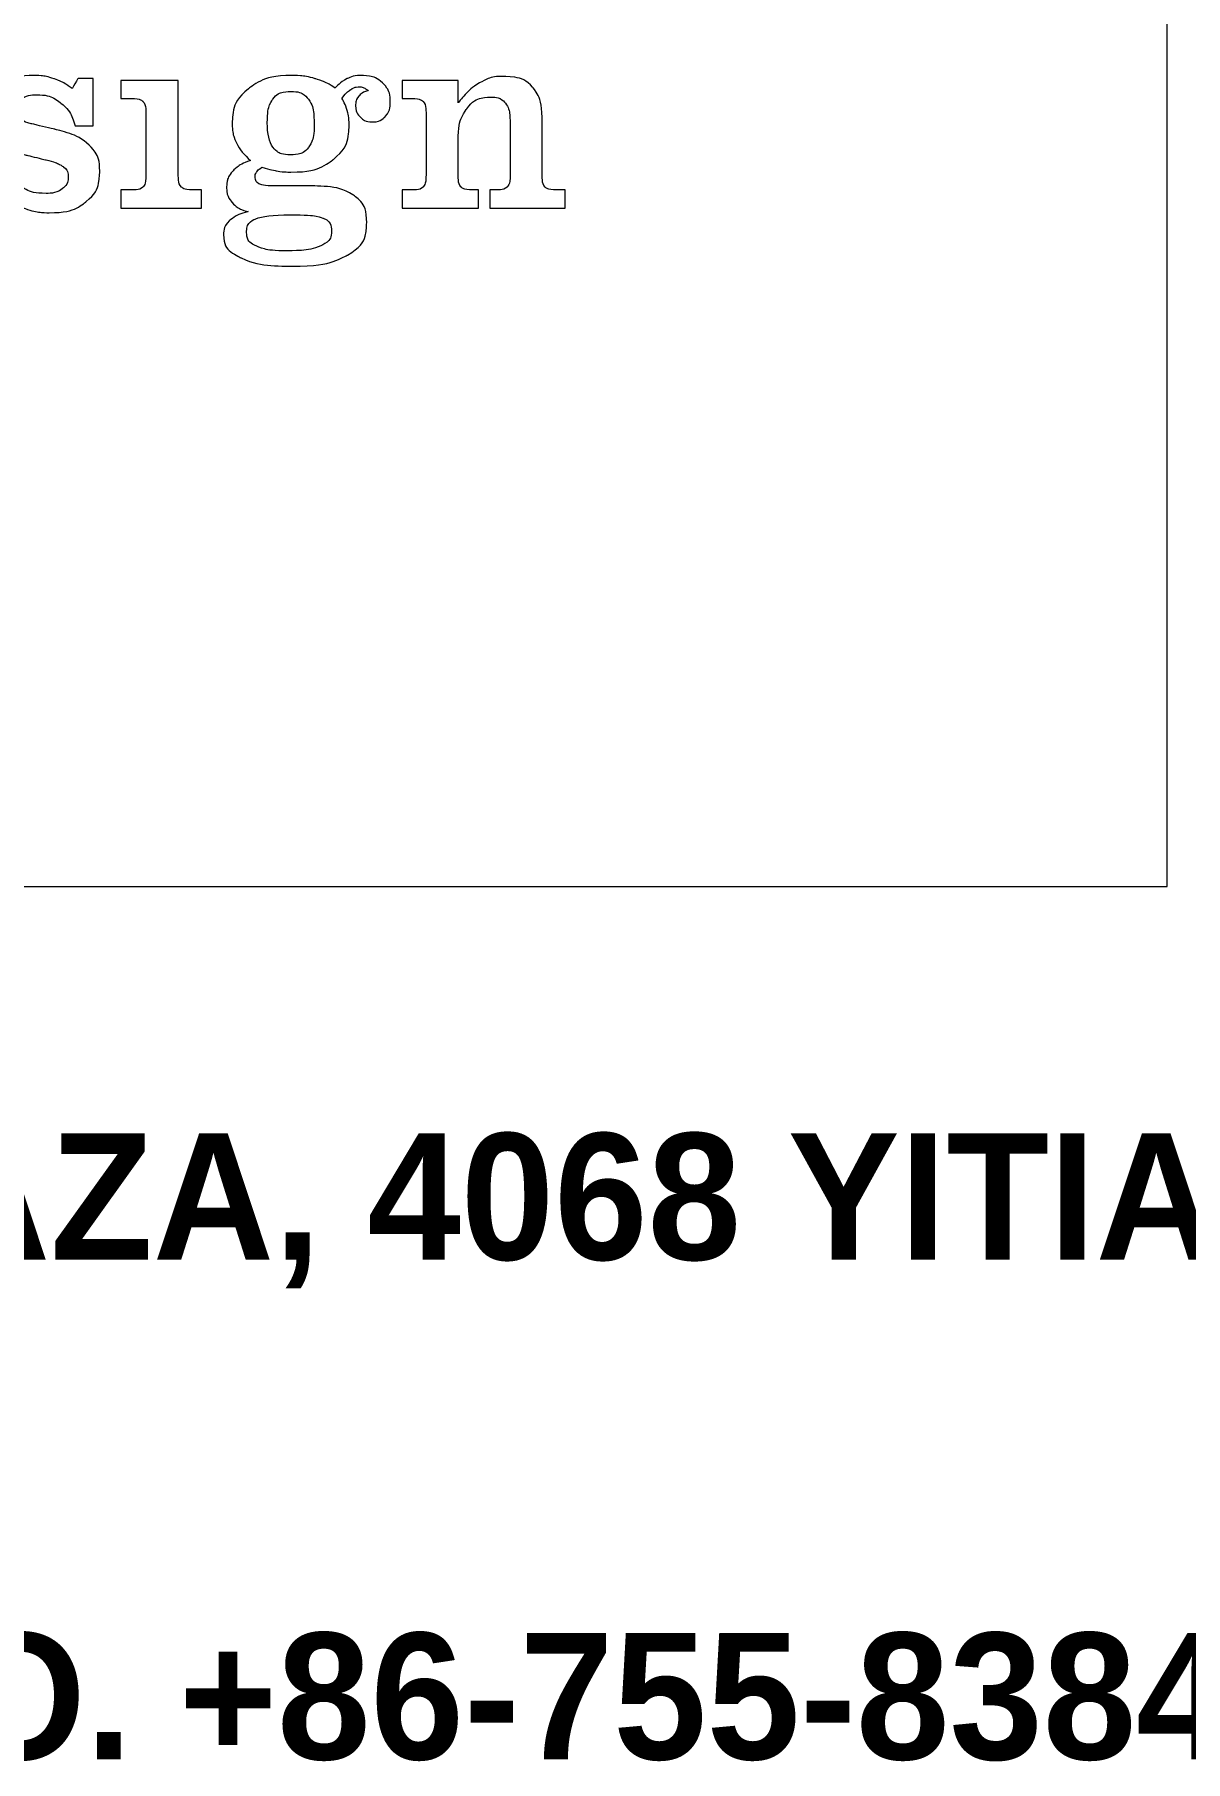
# Model space of a CAD drawing. Header units: millimetres. Extents: x 14385 to 129787, y 107826 to 186798.
# Drawn here: x 87390.63 to 87400.17, y 139097.93 to 139112.24 of the extents above; entities that cross this region are included whole.
import ezdxf

# ---------------------------------------------------------------- set-up
doc = ezdxf.new("R2010")
doc.units = ezdxf.units.MM
doc.header["$LTSCALE"] = 1000
doc.layers.add('TK', color=1, linetype='Continuous')
doc.styles.add('ADDRESS', font='arialbd.ttf', dxfattribs={"width": 0.95})

# ---------------------------------------------------------------- blocks, each defined once
blk = doc.blocks.new('fdas')
at = {"layer": 'TK', "lineweight": 5}
blk.add_lwpolyline([(1210.395, 1493.684), (1309.462, 1493.684), (1309.462, 1559.335), (1210.395, 1559.335), (1210.395, 1493.684)], close=True, dxfattribs=at)
for points, knots in [([(1281.721, 1509.563), (1281.721, 1509.563), (1281.721, 1510.786), (1281.721, 1510.786), (1281.721, 1510.786), (1281.721, 1510.786), (1282.176, 1510.786), (1282.176, 1510.786), (1282.176, 1510.786), (1282.236, 1510.513), (1282.349, 1510.305), (1282.52, 1510.16), (1282.52, 1510.16), (1282.692, 1510.016), (1282.907, 1509.944), (1283.166, 1509.944), (1283.166, 1509.944), (1283.323, 1509.944), (1283.45, 1509.979), (1283.545, 1510.05), (1283.545, 1510.05), (1283.64, 1510.121), (1283.688, 1510.217), (1283.688, 1510.337), (1283.688, 1510.337), (1283.688, 1510.432), (1283.65, 1510.509), (1283.573, 1510.567), (1283.573, 1510.567), (1283.495, 1510.627), (1283.361, 1510.681), (1283.166, 1510.73), (1283.166, 1510.73), (1283.166, 1510.73), (1282.705, 1510.842), (1282.705, 1510.842), (1282.705, 1510.842), (1282.382, 1510.923), (1282.144, 1511.039), (1281.988, 1511.19), (1281.988, 1511.19), (1281.832, 1511.342), (1281.755, 1511.535), (1281.755, 1511.768), (1281.755, 1511.768), (1281.755, 1512.048), (1281.859, 1512.276), (1282.068, 1512.449), (1282.068, 1512.449), (1282.276, 1512.623), (1282.552, 1512.709), (1282.893, 1512.709), (1282.893, 1512.709), (1283.055, 1512.709), (1283.208, 1512.684), (1283.355, 1512.633), (1283.355, 1512.633), (1283.5, 1512.582), (1283.641, 1512.506), (1283.779, 1512.403), (1283.779, 1512.403), (1283.779, 1512.403), (1283.916, 1512.639), (1283.916, 1512.639), (1283.916, 1512.639), (1283.916, 1512.639), (1284.271, 1512.639), (1284.271, 1512.639), (1284.271, 1512.639), (1284.271, 1512.639), (1284.271, 1511.529), (1284.271, 1511.529), (1284.271, 1511.529), (1284.271, 1511.529), (1283.849, 1511.529), (1283.849, 1511.529), (1283.849, 1511.529), (1283.787, 1511.759), (1283.675, 1511.937), (1283.515, 1512.064), (1283.515, 1512.064), (1283.356, 1512.193), (1283.164, 1512.257), (1282.941, 1512.257), (1282.941, 1512.257), (1282.794, 1512.257), (1282.678, 1512.225), (1282.594, 1512.163), (1282.594, 1512.163), (1282.51, 1512.099), (1282.467, 1512.013), (1282.467, 1511.901), (1282.467, 1511.901), (1282.467, 1511.82), (1282.495, 1511.754), (1282.552, 1511.701), (1282.552, 1511.701), (1282.609, 1511.649), (1282.698, 1511.608), (1282.817, 1511.579), (1282.817, 1511.579), (1282.817, 1511.579), (1283.381, 1511.446), (1283.381, 1511.446), (1283.381, 1511.446), (1283.746, 1511.357), (1284.011, 1511.235), (1284.177, 1511.077), (1284.177, 1511.077), (1284.343, 1510.921), (1284.426, 1510.715), (1284.426, 1510.464), (1284.426, 1510.464), (1284.426, 1510.162), (1284.32, 1509.925), (1284.11, 1509.751), (1284.11, 1509.751), (1283.899, 1509.578), (1283.61, 1509.491), (1283.238, 1509.491), (1283.238, 1509.491), (1283.055, 1509.491), (1282.885, 1509.518), (1282.729, 1509.57), (1282.729, 1509.57), (1282.573, 1509.623), (1282.411, 1509.709), (1282.246, 1509.829), (1282.246, 1509.829), (1282.246, 1509.829), (1282.134, 1509.563), (1282.134, 1509.563), (1282.134, 1509.563), (1282.134, 1509.563), (1281.721, 1509.563), (1281.721, 1509.563)], [0, 0, 0, 0, 0.029412, 0.029412, 0.029412, 0.044118, 0.058824, 0.058824, 0.058824, 0.073529, 0.088235, 0.088235, 0.088235, 0.102941, 0.117647, 0.117647, 0.117647, 0.132353, 0.147059, 0.147059, 0.147059, 0.161765, 0.176471, 0.176471, 0.176471, 0.191176, 0.205882, 0.205882, 0.205882, 0.220588, 0.235294, 0.235294, 0.235294, 0.25, 0.264706, 0.264706, 0.264706, 0.279412, 0.294118, 0.294118, 0.294118, 0.308824, 0.323529, 0.323529, 0.323529, 0.338235, 0.352941, 0.352941, 0.352941, 0.367647, 0.382353, 0.382353, 0.382353, 0.397059, 0.411765, 0.411765, 0.411765, 0.426471, 0.441176, 0.441176, 0.441176, 0.455882, 0.470588, 0.470588, 0.470588, 0.485294, 0.5, 0.5, 0.5, 0.514706, 0.529412, 0.529412, 0.529412, 0.544118, 0.558824, 0.558824, 0.558824, 0.573529, 0.588235, 0.588235, 0.588235, 0.602941, 0.617647, 0.617647, 0.617647, 0.632353, 0.647059, 0.647059, 0.647059, 0.661765, 0.676471, 0.676471, 0.676471, 0.691176, 0.705882, 0.705882, 0.705882, 0.720588, 0.735294, 0.735294, 0.735294, 0.75, 0.764706, 0.764706, 0.764706, 0.779412, 0.794118, 0.794118, 0.794118, 0.808824, 0.823529, 0.823529, 0.823529, 0.838235, 0.852941, 0.852941, 0.852941, 0.867647, 0.882353, 0.882353, 0.882353, 0.897059, 0.911765, 0.911765, 0.911765, 0.926471, 0.941176, 0.941176, 0.941176, 0.955882, 0.970588, 0.970588, 0.970588, 0.985294, 1, 1, 1, 1]), ([(1284.924, 1509.6), (1284.924, 1509.6), (1284.924, 1510.024), (1284.924, 1510.024), (1284.924, 1510.024), (1284.924, 1510.024), (1285.154, 1510.024), (1285.154, 1510.024), (1285.154, 1510.024), (1285.296, 1510.024), (1285.39, 1510.046), (1285.438, 1510.092), (1285.438, 1510.092), (1285.486, 1510.137), (1285.51, 1510.242), (1285.51, 1510.404), (1285.51, 1510.404), (1285.51, 1510.404), (1285.51, 1511.789), (1285.51, 1511.789), (1285.51, 1511.789), (1285.51, 1511.953), (1285.486, 1512.057), (1285.438, 1512.101), (1285.438, 1512.101), (1285.39, 1512.146), (1285.296, 1512.168), (1285.154, 1512.168), (1285.154, 1512.168), (1285.154, 1512.168), (1284.924, 1512.168), (1284.924, 1512.168), (1284.924, 1512.168), (1284.924, 1512.168), (1284.924, 1512.595), (1284.924, 1512.595), (1284.924, 1512.595), (1284.924, 1512.595), (1286.268, 1512.595), (1286.268, 1512.595), (1286.268, 1512.595), (1286.268, 1512.595), (1286.268, 1510.404), (1286.268, 1510.404), (1286.268, 1510.404), (1286.268, 1510.244), (1286.292, 1510.14), (1286.34, 1510.094), (1286.34, 1510.094), (1286.387, 1510.047), (1286.483, 1510.024), (1286.626, 1510.024), (1286.626, 1510.024), (1286.626, 1510.024), (1286.814, 1510.024), (1286.814, 1510.024), (1286.814, 1510.024), (1286.814, 1510.024), (1286.814, 1509.6), (1286.814, 1509.6), (1286.814, 1509.6), (1286.814, 1509.6), (1284.924, 1509.6), (1284.924, 1509.6)], [0, 0, 0, 0, 0.0625, 0.0625, 0.0625, 0.09375, 0.125, 0.125, 0.125, 0.15625, 0.1875, 0.1875, 0.1875, 0.21875, 0.25, 0.25, 0.25, 0.28125, 0.3125, 0.3125, 0.3125, 0.34375, 0.375, 0.375, 0.375, 0.40625, 0.4375, 0.4375, 0.4375, 0.46875, 0.5, 0.5, 0.5, 0.53125, 0.5625, 0.5625, 0.5625, 0.59375, 0.625, 0.625, 0.625, 0.65625, 0.6875, 0.6875, 0.6875, 0.71875, 0.75, 0.75, 0.75, 0.78125, 0.8125, 0.8125, 0.8125, 0.84375, 0.875, 0.875, 0.875, 0.90625, 0.9375, 0.9375, 0.9375, 0.96875, 1, 1, 1, 1]), ([(1287.959, 1510.717), (1287.814, 1510.844), (1287.706, 1510.979), (1287.638, 1511.118), (1287.638, 1511.118), (1287.568, 1511.259), (1287.534, 1511.411), (1287.534, 1511.574), (1287.534, 1511.574), (1287.534, 1511.919), (1287.661, 1512.194), (1287.917, 1512.4), (1287.917, 1512.4), (1288.171, 1512.606), (1288.514, 1512.709), (1288.945, 1512.709), (1288.945, 1512.709), (1289.136, 1512.709), (1289.315, 1512.685), (1289.483, 1512.635), (1289.483, 1512.635), (1289.651, 1512.586), (1289.805, 1512.513), (1289.947, 1512.416), (1289.947, 1512.416), (1290.039, 1512.514), (1290.133, 1512.588), (1290.231, 1512.636), (1290.231, 1512.636), (1290.33, 1512.685), (1290.436, 1512.709), (1290.551, 1512.709), (1290.551, 1512.709), (1290.766, 1512.709), (1290.935, 1512.652), (1291.057, 1512.539), (1291.057, 1512.539), (1291.179, 1512.426), (1291.241, 1512.271), (1291.241, 1512.075), (1291.241, 1512.075), (1291.241, 1511.943), (1291.202, 1511.834), (1291.125, 1511.749), (1291.125, 1511.749), (1291.048, 1511.665), (1290.95, 1511.622), (1290.831, 1511.622), (1290.831, 1511.622), (1290.713, 1511.622), (1290.617, 1511.658), (1290.541, 1511.731), (1290.541, 1511.731), (1290.465, 1511.803), (1290.427, 1511.894), (1290.427, 1512.003), (1290.427, 1512.003), (1290.427, 1512.092), (1290.452, 1512.166), (1290.503, 1512.225), (1290.503, 1512.225), (1290.553, 1512.284), (1290.627, 1512.327), (1290.724, 1512.353), (1290.724, 1512.353), (1290.688, 1512.383), (1290.653, 1512.405), (1290.619, 1512.42), (1290.619, 1512.42), (1290.584, 1512.435), (1290.548, 1512.443), (1290.512, 1512.443), (1290.512, 1512.443), (1290.442, 1512.443), (1290.372, 1512.421), (1290.305, 1512.375), (1290.305, 1512.375), (1290.237, 1512.33), (1290.171, 1512.262), (1290.109, 1512.174), (1290.109, 1512.174), (1290.165, 1512.071), (1290.207, 1511.967), (1290.234, 1511.865), (1290.234, 1511.865), (1290.262, 1511.761), (1290.276, 1511.654), (1290.276, 1511.542), (1290.276, 1511.542), (1290.276, 1511.208), (1290.152, 1510.941), (1289.907, 1510.743), (1289.907, 1510.743), (1289.661, 1510.543), (1289.329, 1510.444), (1288.909, 1510.444), (1288.909, 1510.444), (1288.8, 1510.444), (1288.688, 1510.453), (1288.574, 1510.473), (1288.574, 1510.473), (1288.459, 1510.492), (1288.343, 1510.521), (1288.226, 1510.558), (1288.226, 1510.558), (1288.176, 1510.523), (1288.137, 1510.487), (1288.11, 1510.45), (1288.11, 1510.45), (1288.082, 1510.413), (1288.069, 1510.377), (1288.069, 1510.344), (1288.069, 1510.344), (1288.069, 1510.264), (1288.099, 1510.207), (1288.16, 1510.172), (1288.16, 1510.172), (1288.22, 1510.138), (1288.326, 1510.121), (1288.475, 1510.121), (1288.475, 1510.121), (1288.475, 1510.121), (1289.326, 1510.121), (1289.326, 1510.121), (1289.326, 1510.121), (1289.799, 1510.121), (1290.144, 1510.051), (1290.362, 1509.912), (1290.362, 1509.912), (1290.579, 1509.772), (1290.688, 1509.552), (1290.688, 1509.25), (1290.688, 1509.25), (1290.688, 1508.922), (1290.537, 1508.671), (1290.234, 1508.497), (1290.234, 1508.497), (1289.932, 1508.324), (1289.497, 1508.237), (1288.928, 1508.237), (1288.928, 1508.237), (1288.412, 1508.237), (1288.017, 1508.302), (1287.743, 1508.43), (1287.743, 1508.43), (1287.468, 1508.557), (1287.331, 1508.741), (1287.331, 1508.977), (1287.331, 1508.977), (1287.331, 1509.108), (1287.378, 1509.217), (1287.472, 1509.305), (1287.472, 1509.305), (1287.566, 1509.393), (1287.711, 1509.464), (1287.907, 1509.516), (1287.907, 1509.516), (1287.745, 1509.558), (1287.621, 1509.629), (1287.534, 1509.728), (1287.534, 1509.728), (1287.447, 1509.827), (1287.403, 1509.948), (1287.403, 1510.09), (1287.403, 1510.09), (1287.403, 1510.233), (1287.45, 1510.356), (1287.544, 1510.461), (1287.544, 1510.461), (1287.637, 1510.565), (1287.774, 1510.65), (1287.959, 1510.717)], [0, 0, 0, 0, 0.023256, 0.023256, 0.023256, 0.034884, 0.046512, 0.046512, 0.046512, 0.05814, 0.069767, 0.069767, 0.069767, 0.081395, 0.093023, 0.093023, 0.093023, 0.104651, 0.116279, 0.116279, 0.116279, 0.127907, 0.139535, 0.139535, 0.139535, 0.151163, 0.162791, 0.162791, 0.162791, 0.174419, 0.186047, 0.186047, 0.186047, 0.197674, 0.209302, 0.209302, 0.209302, 0.22093, 0.232558, 0.232558, 0.232558, 0.244186, 0.255814, 0.255814, 0.255814, 0.267442, 0.27907, 0.27907, 0.27907, 0.290698, 0.302326, 0.302326, 0.302326, 0.313953, 0.325581, 0.325581, 0.325581, 0.337209, 0.348837, 0.348837, 0.348837, 0.360465, 0.372093, 0.372093, 0.372093, 0.383721, 0.395349, 0.395349, 0.395349, 0.406977, 0.418605, 0.418605, 0.418605, 0.430233, 0.44186, 0.44186, 0.44186, 0.453488, 0.465116, 0.465116, 0.465116, 0.476744, 0.488372, 0.488372, 0.488372, 0.5, 0.511628, 0.511628, 0.511628, 0.523256, 0.534884, 0.534884, 0.534884, 0.546512, 0.55814, 0.55814, 0.55814, 0.569767, 0.581395, 0.581395, 0.581395, 0.593023, 0.604651, 0.604651, 0.604651, 0.616279, 0.627907, 0.627907, 0.627907, 0.639535, 0.651163, 0.651163, 0.651163, 0.662791, 0.674419, 0.674419, 0.674419, 0.686047, 0.697674, 0.697674, 0.697674, 0.709302, 0.72093, 0.72093, 0.72093, 0.732558, 0.744186, 0.744186, 0.744186, 0.755814, 0.767442, 0.767442, 0.767442, 0.77907, 0.790698, 0.790698, 0.790698, 0.802326, 0.813953, 0.813953, 0.813953, 0.825581, 0.837209, 0.837209, 0.837209, 0.848837, 0.860465, 0.860465, 0.860465, 0.872093, 0.883721, 0.883721, 0.883721, 0.895349, 0.906977, 0.906977, 0.906977, 0.918605, 0.930233, 0.930233, 0.930233, 0.94186, 0.953488, 0.953488, 0.953488, 0.965116, 0.976744, 0.976744, 0.976744, 0.988372, 1, 1, 1, 1]), ([(1291.521, 1509.6), (1291.521, 1509.6), (1291.521, 1510.024), (1291.521, 1510.024), (1291.521, 1510.024), (1291.521, 1510.024), (1291.728, 1510.024), (1291.728, 1510.024), (1291.728, 1510.024), (1291.869, 1510.024), (1291.964, 1510.046), (1292.01, 1510.092), (1292.01, 1510.092), (1292.057, 1510.137), (1292.08, 1510.242), (1292.08, 1510.404), (1292.08, 1510.404), (1292.08, 1510.404), (1292.08, 1511.789), (1292.08, 1511.789), (1292.08, 1511.789), (1292.08, 1511.953), (1292.057, 1512.057), (1292.01, 1512.101), (1292.01, 1512.101), (1291.964, 1512.146), (1291.869, 1512.168), (1291.728, 1512.168), (1291.728, 1512.168), (1291.728, 1512.168), (1291.521, 1512.168), (1291.521, 1512.168), (1291.521, 1512.168), (1291.521, 1512.168), (1291.521, 1512.595), (1291.521, 1512.595), (1291.521, 1512.595), (1291.521, 1512.595), (1292.833, 1512.595), (1292.833, 1512.595), (1292.833, 1512.595), (1292.833, 1512.595), (1292.833, 1512.069), (1292.833, 1512.069), (1292.833, 1512.069), (1292.995, 1512.275), (1293.161, 1512.43), (1293.332, 1512.534), (1293.332, 1512.534), (1293.503, 1512.636), (1293.676, 1512.688), (1293.853, 1512.688), (1293.853, 1512.688), (1294.19, 1512.688), (1294.434, 1512.604), (1294.581, 1512.434), (1294.581, 1512.434), (1294.729, 1512.265), (1294.803, 1511.982), (1294.803, 1511.586), (1294.803, 1511.586), (1294.803, 1511.586), (1294.803, 1510.404), (1294.803, 1510.404), (1294.803, 1510.404), (1294.803, 1510.242), (1294.826, 1510.137), (1294.874, 1510.092), (1294.874, 1510.092), (1294.922, 1510.046), (1295.016, 1510.024), (1295.158, 1510.024), (1295.158, 1510.024), (1295.158, 1510.024), (1295.341, 1510.024), (1295.341, 1510.024), (1295.341, 1510.024), (1295.341, 1510.024), (1295.341, 1509.6), (1295.341, 1509.6), (1295.341, 1509.6), (1295.341, 1509.6), (1293.573, 1509.6), (1293.573, 1509.6), (1293.573, 1509.6), (1293.573, 1509.6), (1293.573, 1510.024), (1293.573, 1510.024), (1293.573, 1510.024), (1293.573, 1510.024), (1293.697, 1510.024), (1293.697, 1510.024), (1293.697, 1510.024), (1293.839, 1510.024), (1293.933, 1510.046), (1293.981, 1510.092), (1293.981, 1510.092), (1294.029, 1510.137), (1294.053, 1510.242), (1294.053, 1510.404), (1294.053, 1510.404), (1294.053, 1510.404), (1294.053, 1511.586), (1294.053, 1511.586), (1294.053, 1511.586), (1294.053, 1511.806), (1294.016, 1511.964), (1293.945, 1512.059), (1293.945, 1512.059), (1293.873, 1512.154), (1293.755, 1512.202), (1293.592, 1512.202), (1293.592, 1512.202), (1293.357, 1512.202), (1293.172, 1512.111), (1293.036, 1511.929), (1293.036, 1511.929), (1292.901, 1511.747), (1292.833, 1511.498), (1292.833, 1511.179), (1292.833, 1511.179), (1292.833, 1511.179), (1292.833, 1510.404), (1292.833, 1510.404), (1292.833, 1510.404), (1292.833, 1510.242), (1292.857, 1510.137), (1292.904, 1510.092), (1292.904, 1510.092), (1292.952, 1510.046), (1293.046, 1510.024), (1293.188, 1510.024), (1293.188, 1510.024), (1293.188, 1510.024), (1293.313, 1510.024), (1293.313, 1510.024), (1293.313, 1510.024), (1293.313, 1510.024), (1293.313, 1509.6), (1293.313, 1509.6), (1293.313, 1509.6), (1293.313, 1509.6), (1291.521, 1509.6), (1291.521, 1509.6)], [0, 0, 0, 0, 0.027778, 0.027778, 0.027778, 0.041667, 0.055556, 0.055556, 0.055556, 0.069444, 0.083333, 0.083333, 0.083333, 0.097222, 0.111111, 0.111111, 0.111111, 0.125, 0.138889, 0.138889, 0.138889, 0.152778, 0.166667, 0.166667, 0.166667, 0.180556, 0.194444, 0.194444, 0.194444, 0.208333, 0.222222, 0.222222, 0.222222, 0.236111, 0.25, 0.25, 0.25, 0.263889, 0.277778, 0.277778, 0.277778, 0.291667, 0.305556, 0.305556, 0.305556, 0.319444, 0.333333, 0.333333, 0.333333, 0.347222, 0.361111, 0.361111, 0.361111, 0.375, 0.388889, 0.388889, 0.388889, 0.402778, 0.416667, 0.416667, 0.416667, 0.430556, 0.444444, 0.444444, 0.444444, 0.458333, 0.472222, 0.472222, 0.472222, 0.486111, 0.5, 0.5, 0.5, 0.513889, 0.527778, 0.527778, 0.527778, 0.541667, 0.555556, 0.555556, 0.555556, 0.569444, 0.583333, 0.583333, 0.583333, 0.597222, 0.611111, 0.611111, 0.611111, 0.625, 0.638889, 0.638889, 0.638889, 0.652778, 0.666667, 0.666667, 0.666667, 0.680556, 0.694444, 0.694444, 0.694444, 0.708333, 0.722222, 0.722222, 0.722222, 0.736111, 0.75, 0.75, 0.75, 0.763889, 0.777778, 0.777778, 0.777778, 0.791667, 0.805556, 0.805556, 0.805556, 0.819444, 0.833333, 0.833333, 0.833333, 0.847222, 0.861111, 0.861111, 0.861111, 0.875, 0.888889, 0.888889, 0.888889, 0.902778, 0.916667, 0.916667, 0.916667, 0.930556, 0.944444, 0.944444, 0.944444, 0.958333, 0.972222, 0.972222, 0.972222, 0.986111, 1, 1, 1, 1]), ([(1288.357, 1511.598), (1288.357, 1511.337), (1288.4, 1511.147), (1288.486, 1511.027), (1288.486, 1511.027), (1288.572, 1510.909), (1288.711, 1510.85), (1288.904, 1510.85), (1288.904, 1510.85), (1289.093, 1510.85), (1289.233, 1510.908), (1289.323, 1511.024), (1289.323, 1511.024), (1289.412, 1511.141), (1289.456, 1511.324), (1289.456, 1511.574), (1289.456, 1511.574), (1289.456, 1511.836), (1289.412, 1512.029), (1289.323, 1512.151), (1289.323, 1512.151), (1289.233, 1512.274), (1289.093, 1512.335), (1288.904, 1512.335), (1288.904, 1512.335), (1288.715, 1512.335), (1288.576, 1512.275), (1288.489, 1512.155), (1288.489, 1512.155), (1288.4, 1512.036), (1288.357, 1511.85), (1288.357, 1511.598)], [0, 0, 0, 0, 0.125, 0.125, 0.125, 0.1875, 0.25, 0.25, 0.25, 0.3125, 0.375, 0.375, 0.375, 0.4375, 0.5, 0.5, 0.5, 0.5625, 0.625, 0.625, 0.625, 0.6875, 0.75, 0.75, 0.75, 0.8125, 0.875, 0.875, 0.875, 0.9375, 1, 1, 1, 1]), ([(1288.879, 1509.442), (1288.495, 1509.442), (1288.23, 1509.412), (1288.086, 1509.349), (1288.086, 1509.349), (1287.942, 1509.287), (1287.871, 1509.182), (1287.871, 1509.03), (1287.871, 1509.03), (1287.871, 1508.884), (1287.951, 1508.775), (1288.109, 1508.704), (1288.109, 1508.704), (1288.268, 1508.633), (1288.509, 1508.597), (1288.833, 1508.597), (1288.833, 1508.597), (1289.182, 1508.597), (1289.441, 1508.636), (1289.611, 1508.714), (1289.611, 1508.714), (1289.781, 1508.793), (1289.865, 1508.911), (1289.865, 1509.067), (1289.865, 1509.067), (1289.865, 1509.208), (1289.8, 1509.306), (1289.668, 1509.36), (1289.668, 1509.36), (1289.537, 1509.415), (1289.274, 1509.442), (1288.879, 1509.442)], [0, 0, 0, 0, 0.125, 0.125, 0.125, 0.1875, 0.25, 0.25, 0.25, 0.3125, 0.375, 0.375, 0.375, 0.4375, 0.5, 0.5, 0.5, 0.5625, 0.625, 0.625, 0.625, 0.6875, 0.75, 0.75, 0.75, 0.8125, 0.875, 0.875, 0.875, 0.9375, 1, 1, 1, 1])]:
    blk.add_open_spline(points, degree=3, knots=knots, dxfattribs=at)
at = {"layer": 'TK', "color": 1, "style": 'ADDRESS', "width": 0.95}
for s, p in [('4B01 - 4B02, EXCELLENCE TIMES PLAZA, 4068 YITIAN ROAD', (1210.142, 1484.932)), ('FAX. NO. +86-755-8384-9557', (1268.119, 1473.214))]:
    blk.add_text(s, height=2.96896, dxfattribs=at).set_placement(p)
blk = doc.blocks.new('FSAFDSAFSAD')
at = {"layer": 'TK'}
blk.add_blockref('fdas', (-1539.018, 92.212), dxfattribs=at)

msp = doc.modelspace()

# ---------------------------------------------------------------- block references
at = {"layer": 'TK', "xscale": 0.3532380151445977, "yscale": 0.3532380151445977, "zscale": 0.3532380151445977}
msp.add_blockref('FSAFDSAFSAD', (87481.102, 138544.979), dxfattribs=at)

doc.saveas('drawing.dxf')
